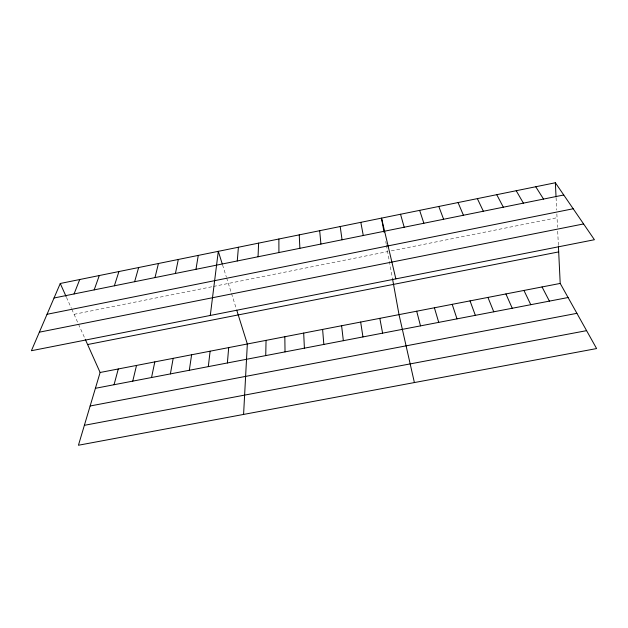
<?xml version="1.0" encoding="UTF-8"?>
<svg xmlns="http://www.w3.org/2000/svg" width="628" height="628" viewBox="0 0 628 628"><rect width="100%" height="100%" fill="white"/><g stroke="black" fill="none" stroke-linecap="round" stroke-linejoin="round"><path stroke-width="0.47" stroke-dasharray="3.14 2.35" d="M74.073 314.322L212.539 286.627M213.473 286.439L387.586 251.616M391.299 250.87L557.044 217.72M66.482 297.358L71.427 308.395M71.804 309.243L84.858 338.398M222.548 264.883L226.323 276.924M226.614 277.859L236.513 309.447M385.757 241.513L386.251 244.268M386.424 245.187L392.327 277.725M556.078 197.671L556.675 210.05M556.863 213.889L557.507 227.344M557.695 231.19L558.37 245.344"/><path stroke-width="0.94" d="M265.738 355.597L266.052 340.368M258.053 256.766L258.603 243.122M243.586 414.433L247.338 343.987L236.795 310.358M237.266 260.965L238.412 247.236M227.383 362.968L228.694 347.598M208.308 366.626L210.121 351.193M210.286 315.452L218.293 251.326L222.265 263.98M189.311 370.277L191.619 354.773M195.96 269.31L198.267 255.4M170.384 373.911L173.179 358.345M175.432 273.463L178.313 259.458M151.536 377.53L154.818 361.901M132.751 381.141L136.519 365.441M154.99 277.592L158.444 263.501M114.045 384.729L118.284 368.966M134.635 281.705L138.647 267.528M85.251 339.277L100.119 372.483L78.437 445.244L596.6 348.564L560.207 283.432L558.418 246.286M114.359 285.803L118.935 271.539M94.169 289.885L99.303 275.535M74.057 293.951L79.74 279.515M60.264 283.479L31.4 350.722L594.418 239.723L555.364 182.756L60.264 283.479L66.089 296.487M54.032 297.994L563.748 194.986M47.037 314.29L573.191 208.763M39.36 332.181L583.593 223.937M87.614 344.544L558.692 251.906M100.119 372.483L560.207 283.432M95.401 388.308L568.089 297.531M90.134 405.994L576.912 313.333M84.372 425.321L586.591 330.65M535.747 186.744L543.534 199.076M516.216 190.716L523.391 203.142M496.748 194.68L503.334 207.201M542.043 286.941L549.406 301.118M523.948 290.45L530.793 304.698M477.359 198.621L483.348 211.236M505.909 293.935L512.244 308.254M458.048 202.554L463.44 215.263M487.94 297.413L493.765 311.81M438.807 206.463L443.619 219.266M470.034 300.883L475.349 315.342M452.191 304.337L457.003 318.867M419.637 210.364L423.869 223.254M434.403 307.783L438.721 322.376M400.538 214.25L404.197 227.234M416.686 311.213L420.509 325.877M395.852 278.871L381.51 218.12L384.077 232.258M414.394 382.562L399.023 314.628L392.5 278.675M379.814 318.349L382.609 333.154M360.817 222.336L363.282 235.5M360.668 322.054L362.945 336.93M340.203 226.527L342.056 239.786M341.601 325.744L343.351 340.69M319.683 230.704L320.924 244.056M322.611 329.417L323.836 344.442M555.364 182.756L556.031 196.737M299.242 234.856L299.878 248.311M303.685 333.083L304.399 348.171M284.829 336.734L285.034 351.892M278.879 239.001L278.918 252.55"/></g></svg>
